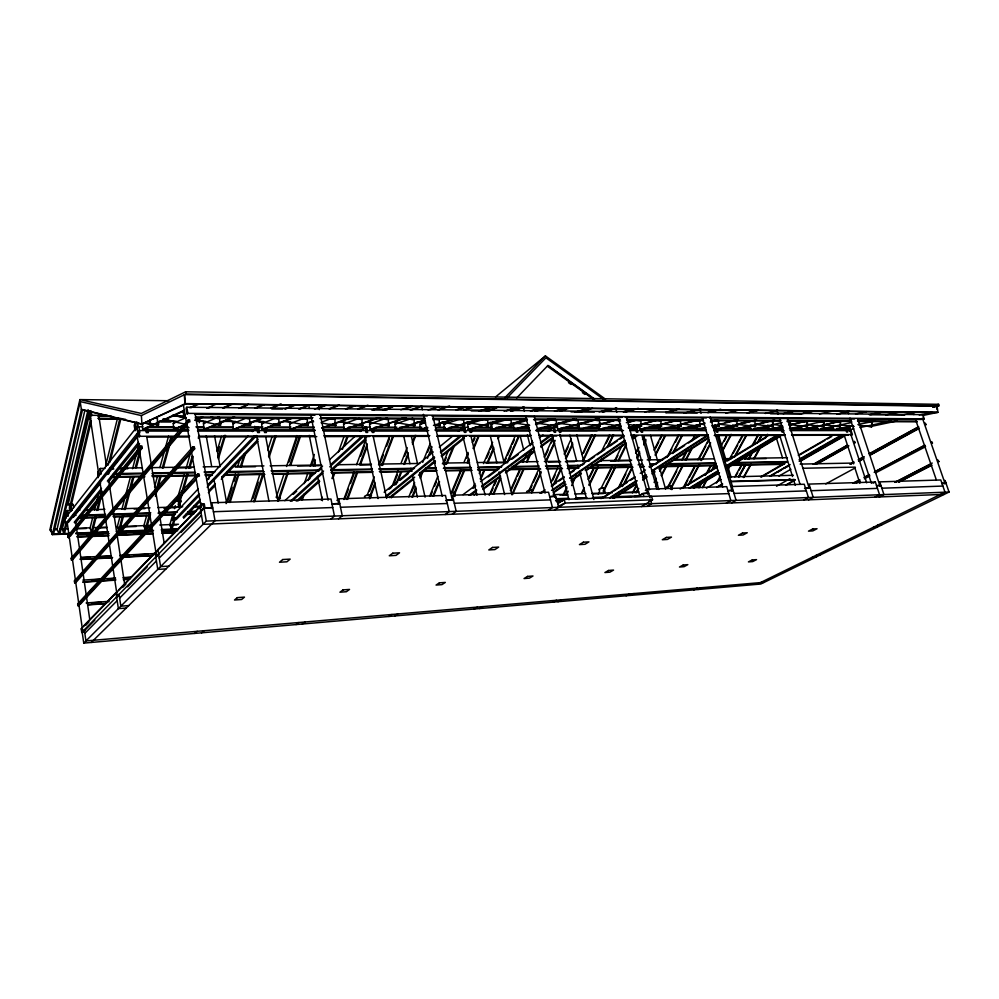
<?xml version="1.0" encoding="UTF-8"?>
<svg xmlns="http://www.w3.org/2000/svg" width="999" height="999" viewBox="0 0 999 999"><rect width="100%" height="100%" fill="white"/><g stroke="black" fill="none" stroke-linecap="round" stroke-linejoin="round"><path stroke-width="1.5" d="M158.616 422.465L158.554 425.012L157.318 425L157.467 418.631L154.458 417.944M220.879 422.053L220.791 425.162L219.618 425.149L219.792 418.943L210.739 417.07M250.786 422.165L250.687 425.224L249.55 425.224L249.738 419.105L245.167 418.194M279.92 422.277L279.82 425.299L278.709 425.299L278.908 419.255L272.777 418.069M308.329 422.377L308.216 425.362L307.13 425.362L307.342 419.393L299.8 417.994M336.014 422.49L335.901 425.437L334.84 425.424L335.065 419.53L327.497 418.181M363.012 422.589L362.899 425.499L361.875 425.499L362.1 419.667L352.997 418.094M389.36 422.689L389.235 425.562L388.236 425.562L388.474 419.805L377.847 418.019M415.072 422.777L414.947 425.624L413.961 425.624L414.21 419.942L402.073 417.957M433.266 419.105L439.323 420.067L439.073 425.674L440.035 425.686L440.159 422.877M464.66 422.964L464.535 425.736L463.598 425.736L463.848 420.192L456.168 419.006M488.598 423.052L488.461 425.799L487.537 425.799L487.812 420.317L480.144 419.155M511.975 423.139L511.838 425.849L510.939 425.849L511.213 420.429L502.06 419.081M557.155 423.314L557.005 425.961L556.156 425.961L556.443 420.666L547.377 419.38M570.629 419.717L578.296 420.779L578.009 426.011L578.846 426.011L578.983 423.389M600.337 423.476L600.187 426.061L599.375 426.061L599.662 420.879L592.782 419.842M620.429 423.551L620.279 426.111L621.078 426.111L599.575 423.251M641.67 423.626L641.52 426.161L640.734 426.161L641.033 421.091L633.329 420.079M661.675 423.701L661.513 426.211L660.751 426.211L661.051 421.191L653.421 420.217M674.5 420.517L680.656 421.291L680.344 426.248L681.093 426.261L681.256 423.776M693.743 420.629L699.849 421.391L699.525 426.298L700.262 426.298L700.424 423.851M714.035 420.929L718.643 421.491L718.318 426.348L719.043 426.348L719.193 423.913M732.417 421.016L737.05 421.578L736.725 426.386L737.424 426.386L737.587 423.988M736.388 424.175L754.757 426.436L755.082 421.678L750.499 421.128M754.757 426.436L755.444 426.436L755.606 424.051M755.506 424.425L772.427 426.473L772.751 421.765L773.426 421.765M772.427 426.473L773.101 426.473L773.263 424.125M790.746 421.853L790.084 421.853L789.747 426.511L790.409 426.523L790.634 423.414M789.922 424.575L806.73 426.561L807.055 421.94L807.716 421.94M806.73 426.561L807.379 426.561L807.604 423.476M806.505 424.625L823.376 426.598L823.713 422.028L824.35 422.028M823.376 426.598L824.237 423.551M840.671 422.102L839.709 426.635L840.559 423.613M859.053 425.312L871.44 426.71L872.377 422.265M871.44 426.71L872.264 423.751M79.895 399.6L49.95 529.545L50.387 530.719L80.195 401.586L141.383 415.584L185.814 394.043L938.848 405.856L938.66 404.333L185.664 391.783L141.334 413.449L79.895 399.6L168.594 400.724M69.468 533.916L52.348 534.64L81.394 409.565L80.195 401.586M53.571 534.053L82.542 409.578L141.296 423.813M84.778 410.776L57.093 529.108L58.879 533.828L88.099 409.627M88.899 411.151L59.965 533.778L59.078 531.418M66.858 523.701L64.698 532.779L63.611 532.817L62.263 529.283L66.558 511.126M67.982 505.082L89.448 414.298M63.611 532.817L66.121 522.227M69.368 508.616L90.921 417.832M70.105 510.089L91.346 420.854M92.695 517.569L90.047 528.171L91.446 531.655L92.52 531.618L96.316 516.483M94.593 510.002L96.104 503.946M96.853 500.924L98.751 493.356M105.557 466.096L117.283 419.168M91.446 531.655L95.255 516.52M96.766 510.477L101.711 490.796M108.167 465.072L119.555 419.667M97.84 510.439L100.887 498.339M101.648 495.304L102.41 492.282M110.015 462.025L120.667 419.667M123.664 515.521L119.705 530.481L118.669 530.531L117.22 527.085L119.967 516.608M121.94 509.115L130.207 477.684M132.567 468.706L136.114 455.232M136.9 452.247L138.861 444.755M118.669 530.531L122.615 515.559M124.201 509.577L128.147 494.617M128.946 491.62L132.892 476.66M135.265 467.682L139.61 451.223M125.25 509.54L129.995 491.595M130.794 488.611L133.953 476.635M136.326 467.669L140.285 452.709M150.449 514.41L146.291 529.383L145.28 529.42L143.781 526.011L146.678 515.521M154.52 487.062L157.417 476.573M159.89 467.582L168.569 436.113M145.28 529.42L149.425 514.448M155.232 493.481L160.202 475.512M162.275 468.032L168.082 447.065M168.918 444.068L170.991 436.588M155.432 496.453L157.093 490.459M157.917 487.475L161.239 475.499M163.324 468.019L169.967 444.068M170.792 441.071L172.04 436.588M175.337 517.807L172.303 528.296L171.304 528.334L169.768 524.962L172.752 514.597M174.463 508.666L175.312 505.706M176.598 501.261L184.291 474.587M186.001 468.668L190.697 452.372M199.238 422.739L200.087 419.767M172.053 520.429L173.351 515.934M171.304 528.334L174.338 517.844M178.247 504.358L180.844 495.367M181.718 492.37L186.925 474.375M188.661 468.381L192.133 456.393M178.384 507.317L182.73 492.345M183.591 489.348L187.937 474.363M189.673 468.369L193.157 456.381M198.364 438.411L199.238 435.414M200.087 507.629L201.423 503.171M208.566 479.433L209.902 474.987M217.033 451.248L221.491 436.413M218.032 451.236L219.368 446.79M217.794 457.604L224.5 435.377M218.344 459.078L225.499 435.377M226.099 503.621L235.389 473.901M237.712 466.471L240.497 457.554M227.984 500.624L232.168 487.25M234.028 481.318L235.427 476.86M229.133 502.485L237.974 474.288M240.309 466.87L244.505 453.509M230.095 502.46L238.948 474.275M241.283 466.858L245.479 453.496M251.086 501.386L260.14 473.451M267.757 449.925L272.053 436.688M252.972 498.414L258.229 482.255M253.721 501.735L262.799 473.826M268.531 456.206L275.212 435.651M254.658 501.698L263.748 473.813M269.006 457.667L276.174 435.651M276.161 497.44L284.066 473.863M286.538 466.496L296.928 435.564M288.961 462.062L297.365 437.025M277.872 500.699L287.287 472.752M289.76 465.397L299.675 435.976M278.796 500.661L288.212 472.727M290.697 465.384L300.612 435.976M304.233 483.628L307.767 473.426M310.302 466.133L314.335 454.47M311.713 464.66L313.236 460.289M301.536 499.675L302.56 496.728M308.204 480.519L310.764 473.151M313.324 465.771L315.384 459.877M302.435 499.65L304.483 493.756M309.615 479.021L311.676 473.126M314.235 465.759L315.272 462.812M321.253 500.162L322.302 497.24M338.499 451.935L344.255 435.851M331.93 478.546L334.028 472.714M342.407 449.375L347.115 436.251M332.817 478.533L334.915 472.702M344.343 446.453L348.014 436.251M343.781 499.45L353.908 471.965M356.568 464.735L365.634 440.147M344.655 499.425L348.376 489.31M350.512 483.516L354.245 473.401M360.639 456.056L364.373 445.929M346.753 499.438L357.03 471.665M359.727 464.348L367.295 443.881M347.627 499.413L357.904 471.64M360.602 464.335L367.095 446.803M367.058 495.616L374.2 476.76M379.145 463.711L389.585 436.138M369.543 491.246L373.401 481.093M380.544 462.237L383.291 454.995M386.601 446.291L389.348 439.048M369.43 497.302L374.937 482.829M381.543 465.472L392.545 436.526M369.73 498.726L375.237 484.253M382.392 465.447L393.406 436.526M392.058 486.351L398.201 470.566M400.999 463.386L407.142 447.589M394.568 482.03L397.352 474.85M404.632 456.193L406.306 451.885M395.766 484.727L400.861 471.678M403.696 464.423L408.241 452.809M412.2 442.657L415.035 435.402M391.496 497.764L392.632 494.867M398.301 480.357L401.698 471.653M404.545 464.41L407.942 455.706M412.475 444.093L415.884 435.389M408.878 496.94L414.635 482.529M422.689 462.362L430.157 443.631M411.426 492.594L414.298 485.389M427.535 452.272L429.258 447.952M411.913 497.127L415.946 487.075M419.967 477.023L421.69 472.714M427.447 458.341L432.055 446.853M412.724 497.102L416.183 488.486M420.217 478.434L423.089 471.253M429.42 455.457L431.73 449.712M429.67 496.291L437.837 476.323M443.081 463.486L448.339 450.649M430.469 496.266L432.217 491.995M434.553 486.288L436.301 482.005M444.468 462.05L446.228 457.767M432.854 496.203L438.761 481.793M445.866 464.498L453.558 445.766M433.653 496.178L439.572 481.768M447.265 463.049L454.37 445.754M451.348 492.544L460.939 469.642M463.936 462.487L468.131 452.46M472.327 442.445L474.725 436.725M452.734 491.096L461.126 471.066M466.521 458.179L468.319 453.883M473.713 441.009L474.912 438.149M453.271 495.566L464.06 469.88M467.057 462.749L468.856 458.466M473.051 448.476L478.446 435.639M454.058 495.541L464.847 469.867M467.844 462.737L469.043 459.89M473.851 448.476L479.245 435.639M473.176 487.699L474.987 483.454M479.245 473.526L480.457 470.691M483.491 463.598L492.594 442.345M486.688 457.929L489.123 452.26M490.334 449.425L492.157 445.167M480.182 478.908L483.878 470.317M486.95 463.161L493.718 447.415M480.956 478.896L484.64 470.304M487.724 463.149L493.881 448.838M498.189 438.811L499.413 435.951M489.223 495.354L496.078 479.707M503.546 462.624L515.372 435.576M490.596 493.906L493.094 488.224M494.33 485.377L496.203 481.106M504.295 462.612L506.168 458.341M507.417 455.494L511.151 446.965M512.4 444.118L514.26 439.847M493.056 494.055L500.524 477.035M507.367 461.438L518.581 435.914M493.806 494.03L500.661 478.446M508.129 461.426L519.343 435.914M510.339 490.521L519.78 469.38M522.927 462.325L525.449 456.693M530.481 445.417L532.367 441.183M511.076 490.497L516.108 479.22M517.37 476.411L519.892 470.766M511.813 494.605L523.289 468.981M526.473 461.863L529.67 454.745M512.549 494.58L524.038 468.956M527.222 461.85L530.419 454.732M528.708 491.096L539.023 468.444M544.18 457.105L552.572 438.698M529.433 491.071L532.017 485.414M533.304 482.579L537.175 474.088M545.566 455.681L548.139 450.025M551.361 442.944L552.659 440.122M531.343 492.594L541.021 471.441M545.529 461.575L555.194 440.422M532.067 492.569L541.096 472.839M546.253 461.563L554.632 443.231M551.148 482.117L557.654 468.094M564.16 454.07L571.328 438.636M552.509 480.694L555.107 475.087M565.534 452.659L568.131 447.053M552.497 486.438L560.963 468.281M565.509 458.491L572.677 443.131M554.52 483.628L561.675 468.256M566.233 458.491L572.739 444.518M559.552 502.397L560.889 499.575M562.887 495.354L566.883 486.9M582.205 454.483L591.533 434.752M563.586 495.329L566.92 488.286M583.578 453.071L592.245 434.752M566.246 495.392L568.244 491.183M572.24 482.767L574.225 478.558M582.879 460.314L594.867 435.052M571.603 485.551L576.261 475.736M582.917 461.7L595.566 435.052M581.393 493.369L584.078 487.787M588.111 479.408L593.481 468.231M601.548 451.486L609.602 434.727M582.08 493.344L584.09 489.16M589.472 477.997L594.168 468.219M606.268 443.094L609.627 436.113M588.798 485.077L597.527 466.995M606.917 447.54L612.961 435.027M589.485 485.052L598.214 466.983M600.899 461.426L602.247 458.653M607.617 447.527L613.661 435.027M598.226 494.193L599.587 491.421M600.936 488.661L611.775 466.521M614.485 460.989L622.602 444.38M606.356 478.958L611.763 467.894M615.159 460.976L617.869 455.444M603.121 491.208L614.772 467.457M618.206 460.477L625.749 445.117M603.796 491.183L615.459 467.445M618.881 460.464L626.435 445.104M618.281 487.874L628.671 467.008M635.589 453.096L638.349 447.54M642.507 439.185L643.893 436.413M620.329 485.064L625.874 473.951M636.937 451.698L639.023 447.527M622.414 486.513L632.092 467.132M636.925 457.442L639.697 451.91M643.843 443.606L645.916 439.448M624.462 483.728L632.754 467.12M636.9 458.816L639.672 453.284M643.818 444.98L645.891 440.834M632.404 492.882L636.588 484.615M642.17 473.576L644.255 469.443M649.138 459.802L650.524 457.043M654.008 450.149L661.675 434.99M634.452 490.109L636.538 485.964M655.356 448.763L658.841 441.87M660.239 439.123L661.638 436.363M636.001 492.644L638.111 488.474M655.044 455.094L664.922 435.614M636.65 492.632L638.761 488.461M642.994 480.107L644.405 477.335M655.694 455.082L665.571 435.614M654.083 482.442L656.218 478.284M659.777 471.353L661.912 467.195M666.895 457.492L678.271 435.314M668.244 456.093L671.803 449.163M675.361 442.232L678.92 435.302M655.456 486.588L657.579 482.455M661.126 475.561L666.096 465.909M672.489 453.496L681.718 435.576M656.093 486.575L657.504 483.816M661.775 475.549L666.745 465.896M673.838 452.11L682.367 435.576M667.557 487.487L679.008 465.497M681.867 460.002L686.875 450.387M691.895 440.771L694.755 435.277M668.181 487.462L676.773 470.979M683.216 458.628L686.076 453.134M693.244 439.398L694.667 436.65M670.366 488.848L682.504 465.609M685.364 460.139L691.795 447.839M671.703 487.462L683.129 465.596M685.988 460.127L692.419 447.839M682.866 488.361L694.392 466.57M697.989 459.752L708.778 439.323M684.203 486.975L687.799 480.169M689.248 477.447L695.004 466.558M699.325 458.391L705.806 446.128M707.242 443.406L708.678 440.684M688.011 485.327L698.938 464.71M701.123 460.589L710.601 442.719M689.36 483.928L699.562 464.697M702.472 459.203L710.489 444.093M698.751 487.637L700.948 483.516M705.356 475.299L710.501 465.709M720.779 446.528L726.66 435.564M699.35 487.612L700.823 484.877M708.166 471.178L711.101 465.696M724.325 441.046L726.535 436.938M702.322 487.587L706.718 479.408M711.113 471.241L714.772 464.423M722.839 449.438L730.893 434.453M702.934 487.562L707.329 479.395M712.449 469.855L715.384 464.41M722.714 450.786L731.505 434.453M716.458 483.079L720.142 476.286M729.732 458.628L742.282 435.527M730.331 458.616L731.805 455.894M733.278 453.184L737.712 445.03M739.185 442.32L742.881 435.527M727.684 469.018L729.183 466.271M734.402 456.68L746.353 434.752M727.534 470.367L730.519 464.897M735.002 456.668L746.952 434.752M734.864 476.873L741.633 464.56M744.642 459.09L746.153 456.356M752.172 445.429L758.191 434.49M736.201 475.487L737.712 472.752M739.21 470.017L741.47 465.921M745.229 459.09L746.74 456.356M752.759 445.417L758.029 435.851M738.473 476.848L745.217 464.622M748.226 459.19L751.972 452.385M757.217 442.882L761.725 434.727M739.023 476.548L745.029 465.659M748.788 458.853L752.547 452.06M758.553 441.171L761.563 435.726M739.06 476.835L745.803 464.61M748.813 459.178L752.559 452.385M758.566 441.521L762.312 434.727M743.293 477.497L750.749 464.048M753.733 458.653L760.451 446.541M764.934 438.474L767.17 434.428M743.868 477.485L751.335 464.036M754.32 458.653L761.038 446.541M766.27 437.125L767.756 434.428M91.521 411.351L91.558 416.084L90.759 410.839M67.52 510.514L67.745 516.296L67.52 510.514L72.19 510.364M105.007 468.381L100.337 468.444L99.75 469.193L100.574 474.587M65.534 523.801L137.8 432.642L139.835 432.642L138.911 426.923L136.875 426.923L64.798 518.681L65.534 523.801L67.37 523.738M70.642 503.721L71.179 510.851L70.617 506.893M68.332 522.514L136.938 436.276M73.464 517.182L100.687 483.029M107.48 474.5L137.612 436.688M188.724 430.569L138.849 430.557L139.773 436.288L139.111 437.125L138.424 432.829M74.213 522.302L101.498 488.374M107.343 481.106L138.524 442.32M75.062 523.439L101.436 490.746M108.279 482.267L139.548 443.531M69.318 537.45L68.219 537.499L67.969 535.776L140.747 446.103L141.97 446.091L142.283 448.014L70.305 536.238M73.938 529.757L78.796 523.776M80.744 521.391L82.68 519.005M85.602 515.409L87.537 513.024M109.89 485.539L117.67 475.974M119.618 473.576L121.553 471.191M124.475 467.607L126.411 465.209M68.219 537.499L141.059 448.027L140.747 446.103M186.813 407.23L186.039 408.154L187.1 414.298L187.887 413.374L186.813 407.23L922.789 414.622L924.25 418.831L923.113 419.468M71.166 558.254L188.312 419.805L189.61 419.805L189.96 421.865L188.674 421.865L71.416 559.989L71.166 558.254L72.278 558.191M92.333 534.54L94.343 532.167M103.372 521.528L105.37 519.155M114.398 508.516L116.396 506.156M130.444 489.585L132.442 487.225M141.471 476.585L143.481 474.213M152.497 463.573L154.508 461.201M163.536 450.561L165.534 448.189M168.544 444.642L170.554 442.282M174.563 437.55L176.573 435.177M179.583 431.63L181.581 429.27M185.589 424.538L187.6 422.177M186.95 425.399L72.527 559.927L71.416 559.989M74.401 580.956L193.007 446.74L194.305 446.74L194.668 448.826L75.762 582.642L74.65 582.704L74.401 580.956L75.512 580.881M78.609 577.385L82.742 572.714M84.815 570.379L87.912 566.883M103.409 549.388L105.469 547.052M110.639 541.221L113.736 537.724M115.797 535.389L117.87 533.054M133.367 515.559L135.427 513.224M139.56 508.566L143.694 503.896M145.754 501.56L147.827 499.225M164.348 480.569L166.421 478.234M170.542 473.563L173.651 470.067M176.748 466.57L178.809 464.235M74.65 582.704L193.369 448.826L194.668 448.826M77.66 603.883L197.765 474.026L199.063 474.001L199.438 476.111L198.127 476.136L77.922 605.669L77.66 603.883L78.784 603.808M78.359 603.521L78.609 605.294M89.336 592.419L93.556 587.874M96.716 584.452L99.888 581.031M112.55 567.37L118.881 560.539M127.323 551.436L130.482 548.014M134.703 543.456L137.874 540.047M149.475 527.522L151.586 525.237M165.297 510.439L167.407 508.166M172.69 502.472L174.8 500.187M187.462 486.525L191.683 481.98M80.095 604.445L196.266 479.52M177.772 501.023L178.247 500.511L179.308 506.818L180.32 506.78L179.683 500.487A3.946 1.261 -9.3 0 1 180.682 502.122M259.103 422.152L260.814 421.516M198.164 488.923L173.726 514.772L174.55 519.667L176.224 519.592L199.713 495.042M206.668 479.932L248.114 436.101M252.36 431.605L256.606 427.11L258.441 427.11L259.478 432.542L257.642 432.542L256.606 427.11M174.55 519.667L199.051 493.968M207.567 485.039L254.445 435.889M187.587 506.693L198.289 495.492M208.978 484.278L213.262 479.795M220.754 471.953L223.963 468.581M230.382 461.863L233.591 458.504M235.739 456.256L242.158 449.538M251.785 439.448L254.995 436.088M207.18 487.225L256.268 435.889M516.62 398.027L547.939 365.497L594.592 399.026M183.054 517.195L200.225 499.375M208.803 490.459L215.247 483.778M221.678 477.085L258.154 439.21M183.654 518.244L199.775 501.548M208.379 492.644L214.822 485.964M221.278 479.283L257.817 441.433M507.292 397.702L545.929 357.817L603.408 399.2M504.782 397.764L545.429 355.894L605.506 399.188M83.754 625.774L115.959 592.669L118.369 608.628L126.224 608.054M118.406 590.159L155.045 552.484L157.78 569.393L166.021 568.906M94.855 620.142L82.855 632.355L81.731 632.442L81.219 628.858L202.947 503.808L204.258 503.758L205.007 508.041M85.602 625.411L88.874 622.065M122.615 587.474L125.886 584.115M81.731 632.442L203.696 508.091L212.737 507.892M116.646 597.215L119.093 594.717M155.819 557.305L158.629 554.445M200.799 511.476L204.033 508.179L206.281 521.091L83.754 643.106L82.205 632.305M127.572 586.85L147.203 566.87M181.019 532.467L200.649 512.487M84.84 633.341L117.158 600.636M119.618 598.151L156.406 560.926M159.216 558.079L201.461 515.322M91.234 642.457L215.01 520.741L211.838 502.759L330.994 499.038L334.465 516.071L330.794 519.155M277.173 498.039L277.71 497.539L278.284 500.561M284.827 500.699L322.565 466.083M329.433 459.79L355.731 435.664M360.302 431.468L364.872 427.272L366.533 427.272L367.657 432.442L365.984 432.442L364.872 427.272M293.256 494.368L296.691 491.221M318.444 471.303L320.741 469.205M290.334 501.273L323.576 471.029M330.457 464.772L362.55 435.576M291.895 501.223L322.889 473.089M329.77 466.833L364.21 435.576M296.253 501.086L319.293 480.282M330.819 469.892L366.533 437.637M297.802 501.036L319.73 481.293M331.256 470.904L365.871 439.71M336.925 500.362L338.761 498.801L445.467 495.454L449.175 511.588L445.179 514.522M194.743 633.416L197.253 631.318M201.561 632.829L204.083 630.719M338.549 518.843L342.245 515.771L338.761 498.801M368.481 495.292L369.056 494.817L369.667 497.702M495.529 396.953L545.429 355.894M384.116 492.207L433.279 451.96M439.273 447.053L452.46 436.263M458.454 431.356L463.249 427.435L464.76 427.435L465.946 432.367L464.423 432.367L463.249 427.435M389.148 489.223L391.558 487.262M393.956 485.302L397.552 482.355M399.95 480.394L408.354 473.526M461.163 430.369L464.76 427.435M386.313 495.804L434.378 456.768M440.397 451.885L459.615 436.263M547.939 365.497L594.218 399.313M386.551 496.74L434.665 457.717M440.684 452.847L461.126 436.263M389.348 497.589L414.685 477.147M419.505 473.251L435.189 460.589M441.221 455.719L464.135 437.225M390.771 497.539L413.711 479.058M418.544 475.162L435.452 461.55M441.483 456.68L464.423 438.199M452.647 492.757L453.246 492.295L454.22 496.466M463.049 494.63L475.549 485.314M480.544 481.593L533.029 442.47M539.285 437.812L543.031 435.027M548.026 431.293L553.034 427.572L554.408 427.572L555.631 432.292L554.245 432.292L553.034 427.572M473.114 488.074L475.624 486.213M488.124 476.91L499.388 468.531M511.888 459.215L518.144 454.57M469.08 495.292L476.598 489.735M481.605 486.026L534.215 447.115M540.471 442.482L550.499 435.064M470.404 495.254L476.673 490.621M481.68 486.913L534.328 448.027M540.596 443.394L551.873 435.064M296.066 624.575L298.838 622.527M474.088 495.142L476.61 493.281M482.879 488.661L500.474 475.724M505.494 472.028L534.378 450.774M540.659 446.153L553.221 436.9M482.954 489.547L500.549 476.623M505.569 472.927L534.477 451.685M540.771 447.065L553.334 437.824M302.297 624.038L305.082 621.99M452.16 514.248L456.168 511.313L452.435 495.242L548.551 492.232L552.435 507.542L548.214 510.364M530.457 490.422L531.093 489.972L531.768 492.644M540.009 493.331L545.092 489.835M551.436 485.452L564.148 476.698M569.23 473.201L623.851 435.576M631.48 430.319L636.563 427.697L637.824 432.217L636.55 432.217L635.289 427.697M541.221 493.294L543.768 491.545M551.398 486.301L556.48 482.792M559.015 481.043L564.11 477.547M570.466 473.176L574.275 470.554M581.905 465.309L584.44 463.561M588.261 460.939L594.617 456.555M597.152 454.807L604.782 449.562M609.865 446.066L617.494 440.821M620.029 439.073L623.851 436.451M634.015 429.445L636.563 427.697M551.523 490.372L564.41 481.555M569.555 478.034L624.949 440.147M552.472 490.521L565.209 481.818M570.304 478.334L625.087 440.921M631.455 436.575L634.003 434.827M553.334 492.157L564.822 484.328M571.203 479.995L581.406 473.039M585.239 470.442L626.061 442.644M632.442 438.299L636.263 435.689M553.284 492.982L566.046 484.303M571.153 480.831L581.356 473.888M586.463 470.417L626.036 443.506M632.417 439.16L636.251 436.551M557.817 503.658L564.235 499.375L651.585 496.303L652.547 499.8L641.483 506.58M388.911 616.47L391.895 614.485M394.642 615.971L397.639 613.985M554.507 510.102L565.172 503.034L652.547 499.8L648.701 501.486M602.622 488.249L603.284 487.824L604.67 493.369M603.995 493.381L605.332 492.944L603.958 487.799M600.948 498.638L634.989 476.723M640.234 473.351L645.466 469.98M649.4 467.445L699.15 435.402M604.695 496.915L609.927 493.543M613.861 491.021L626.96 482.592M630.893 480.069L634.827 477.534M655.781 464.048L667.569 456.468M672.814 453.096L684.602 445.517M688.536 442.982L699.013 436.251M609.877 497.602L636.126 480.819M642.682 476.623L645.304 474.95M651.872 470.754L708.291 434.677M609.702 498.401L637.262 480.794M642.519 477.435L646.453 474.925M651.698 471.565L708.141 435.514M612.849 498.289L636.5 483.216M643.069 479.033L647.015 476.523M652.272 473.176L654.894 471.503M658.841 468.993L708.778 437.175M613.973 498.251L636.313 484.028M642.894 479.845L646.84 477.335M652.097 473.988L654.72 472.315M659.989 468.968L708.628 438.012M645.391 490.509L647.577 489.135L726.735 486.663L730.843 500.561L726.31 503.146M638.623 496.203L643.006 493.469L648.726 493.281M669.73 486.226L670.404 485.814L671.465 489.535M474.313 609.015L477.472 607.08M479.595 608.553L482.754 606.63M647.19 506.356L651.61 503.658L650.399 499.3M680.144 489.035L717.207 466.521M725.149 461.7L768.83 435.164M776.772 430.332L781.83 427.922L783.129 432.092L782.055 432.092L780.743 427.922M682.517 488.199L685.164 486.588M687.811 484.977L716.945 467.307M727.534 460.876L765.933 437.574M689.21 488.111L718.381 470.504M726.348 465.709L776.747 435.302M690.259 488.086L718.119 471.291M726.086 466.483L777.821 435.302M693.194 487.987L718.431 472.814M727.722 467.232L780.843 435.289M694.243 487.962L719.492 472.802M727.459 468.007L780.594 436.088M706.443 488.186L721.178 479.433M717.107 487.012L722.477 483.853M718.706 486.463L722.652 484.14M760.564 476.96L787.487 461.426M798.251 455.207L833.253 435.015M841.32 430.357L846.365 428.034L847.676 432.043L846.677 432.043L845.366 428.022M761.55 476.935L783.091 464.51M799.25 455.194L824.824 440.447M827.522 438.898L831.555 436.563M769.817 476.111L790.034 464.523M799.475 459.103L841.283 435.139M770.991 475.686L789.585 465.034M770.791 476.086L774.849 473.776M777.547 472.227L781.593 469.905M784.29 468.369L788.336 466.046M799.125 459.865L842.282 435.139M850.024 431.168L851.048 430.581L790.271 430.581M553.134 602.135L556.418 600.262M799.2 461.363L845.079 435.127M800.187 461.338L844.729 435.901M558.004 601.71L561.301 599.837M731.53 502.947L736.063 500.362L731.942 486.501L804.257 484.24L808.428 497.527L803.808 500.012M778.933 476.073L790.896 469.268M851.335 435.177L852.359 434.602L850.599 429.37M813.236 464.348L847.102 445.279M813.835 464.335L847.701 445.267M776.535 486.238L789.922 478.721M816.37 464.135L848.9 445.854M818.318 463.361L848.139 446.603M785.614 485.102L795.004 479.857M786.912 484.727L794.929 480.244M849.962 464.285L854.058 462.05M858.141 459.802L863.598 456.818M869.055 453.833L918.181 426.96M850.561 464.273L853.283 462.787M858.74 459.802L864.197 456.818M869.654 453.833L918.78 426.96M858.591 461.163L864.048 458.179M869.517 455.194L918.655 428.371M859.19 461.151L863.286 458.916M870.104 455.194L919.267 428.371M825.748 483.916L855.431 467.819M626.086 595.779L629.495 593.943M630.606 595.379L634.015 593.543M808.578 499.825L813.198 497.34L809.04 484.09L875.361 482.017L879.557 494.742L874.887 497.14M852.946 483.291L859.827 479.645M863.96 477.447L869.455 474.525M874.962 471.603L924.487 445.292M853.546 483.279L859.053 480.357M864.56 477.435L868.68 475.237M874.187 472.315L925.086 445.279M856.143 483.191L860.276 481.006M864.41 478.808L869.917 475.899M875.424 472.977L925.586 446.69M873.039 483.229L875.361 482.017M894.792 482.367L932.242 463.049M895.391 482.342L930.069 464.473M898.326 482.18L931.405 465.172M898.925 482.155L932.005 465.159M693.83 589.86L697.314 588.074M698.026 589.497L701.523 587.712M879.27 496.965L883.94 494.58L879.744 481.88L940.783 479.97L945.004 492.182L756.88 584.353M946.028 483.316L949.05 492.032L760.801 584.015L83.754 643.106M82.542 409.578L81.394 409.565L141.558 424.175L185.265 403.608L937.899 412.325L937.137 406.231L184.64 394.605L185.265 403.608M558.216 506.318L565.172 503.034L564.235 499.375M186.239 403.783L141.558 424.175M144.268 423.101L150.437 424.026L150.15 419.83M150.437 424.026L148.814 424.188M142.345 424.8L142.657 429.42L184.141 410.289M189.673 407.742L197.964 403.908M154.945 424.325L142.657 429.42M157.717 423.052L184.028 410.939M190.959 407.754L199.263 403.933M183.254 425.761L173.676 429.445L173.264 423.364L185.839 417.719M206.781 408.329L216.558 403.946M208.017 408.341L212.213 406.468M173.676 429.445L184.865 424.538M194.643 420.242L201.636 417.17M222.615 407.979L231.006 404.295M195.854 420.242L202.859 417.182M223.863 407.992L232.255 404.308M217.757 424.15L203.896 429.458L203.484 423.451L218.968 416.82M238.686 408.391L248.539 404.17M241.296 407.792L246.928 405.394M203.896 429.458L233.504 417.058M254.645 408.204L263.112 404.67M220.579 422.964L234.69 417.07M255.869 408.216L264.335 404.682M247.252 424.363L233.354 429.47L232.929 423.551L245.679 418.319M271.166 407.879L281.081 403.821M272.34 407.892L278.009 405.569M233.354 429.47L261.713 418.094M284.403 409.003L294.33 405.02M250.087 423.226L262.862 418.106M285.577 409.016L295.517 405.032M293.082 417.982L262.063 429.483L261.638 423.638L275.849 418.044M298.601 409.091L308.554 405.182M299.737 409.103L306.843 406.318M262.063 429.483L291.196 418.269M314.498 409.303L324.687 405.369M317.295 408.678L325.849 405.382M313.037 421.391L290.06 429.495L289.623 423.726L304.195 418.206M328.958 408.828L339.161 404.97M330.07 408.841L337.362 406.081M290.06 429.495L313.399 420.854M345.492 408.953L354.233 405.719M346.603 408.966L355.369 405.731M321.303 422.215L332.954 417.957M357.717 408.916L367.919 405.194M358.803 408.928L366.084 406.268M321.753 427.947L349.463 418.044M372.789 409.702L383.004 406.044M322.802 427.947L350.524 418.044M373.876 409.702L384.091 406.056M359.628 424.5L344.031 429.533L343.581 423.888L359.578 418.244M382.854 410.027L394.493 405.919M383.903 410.04L392.632 406.955M344.031 429.533L377.522 417.944M400.811 409.89L411.001 406.368M362.537 423.489L378.559 417.957M403.334 409.403L412.075 406.381M385.577 424.675L370.042 429.545L369.593 423.976L387 418.019M410.202 410.089L421.803 406.118M373.489 422.977L369.593 423.976M411.226 410.102L418.481 407.617M370.042 429.545L404.895 417.869M428.121 410.089L438.286 406.68M388.474 423.713L405.906 417.869M430.606 409.615L439.323 406.693M411.201 424.75L395.442 429.558L394.992 424.051L412.699 418.181M437.787 409.852L449.587 405.944M438.773 409.865L447.639 406.93M395.442 429.558L424.987 419.955M456.006 409.865L464.872 406.993M414.16 423.801L424.5 420.442M457.018 409.877L465.884 407.005M425.661 422.24L419.792 424.125L420.254 429.57L427.085 427.709M433.004 419.867L435.939 418.918M463.823 409.94L474.1 406.63M420.741 424.125L423.676 423.189M464.797 409.952L473.613 407.105M420.254 429.57L427.597 427.247M433.479 425.387L454.046 418.893M479.033 411.001L490.784 407.292M440.309 423.539L455.02 418.893M481.481 410.552L491.77 407.305M460.327 425L444.48 429.582L444.018 424.2L460.064 419.168M486.338 410.939L498.002 407.28M487.287 410.951L496.041 408.204M444.48 429.582L478.783 419.043M504.12 411.251L516.046 407.58M463.311 424.076L479.72 419.043M506.568 410.801L517.02 407.592M483.878 425.162L468.169 429.595L467.694 424.275L485.439 418.856M510.576 411.176L523.888 407.105M471.553 423.376L467.694 424.275M511.5 411.188L520.379 408.479M468.169 429.595L503.696 418.943M530.332 410.964L540.696 407.867M488.324 423.826L504.62 418.956M531.268 410.976L541.633 407.879M508.354 424.887L491.308 429.607L490.834 424.35L508.441 419.105M534.852 411.238L548.064 407.292M535.764 411.238L546.028 408.179M491.308 429.607L526.56 419.305M554.457 411.138L564.747 408.141M511.301 424.026L527.46 419.305M555.382 411.151L565.659 408.154M529.67 425.374L513.936 429.62L513.461 424.413L526.81 420.529M559.465 411.026L569.855 408.004M560.352 411.039L566.296 409.315M513.936 429.62L528.796 425.374M536.226 423.251L551.073 419.018M574.837 412.225L588.211 408.416M535.614 423.676L551.96 419.018M577.222 411.813L589.11 408.416M555.082 418.943L535.589 424.488L536.426 424.488M579.083 412.112L592.569 408.279M579.944 412.125L590.446 409.14M537.562 429.208L573.588 419.155M599.113 412.025L611.126 408.678M536.913 429.62L553.434 425.025M556.431 424.175L574.45 419.155M601.485 411.613L612 408.678M574.887 425.174L557.717 429.632L557.23 424.55L576.523 419.18M603.246 411.738L616.608 408.029M602.609 412.162L613.011 409.278M557.717 429.632L596.341 419.081M623.089 411.775L633.491 408.928M577.859 424.363L597.19 419.081M623.938 411.788L634.353 408.941M599.375 418.906L578.396 424.625L578.883 429.645L579.695 429.645M626.336 411.551L638.324 408.291M625.661 411.975L636.151 409.115M578.883 429.645L615.696 420.017M644.855 411.988L656.181 409.19M600.599 424.288L616.895 419.93M649.487 411.226L656.892 409.253M648.813 411.625L653.259 410.439M599.125 424.687L599.612 429.657L620.367 424.213M626.298 422.652L636.675 419.93M666.321 412.15L676.698 409.428M618.206 424.987L599.612 429.657M628.359 422.402L637.474 419.942M665.659 412.55L679.108 409.103M628.858 427.36L657.242 420.055M684.128 413.136L697.564 409.665M628.146 427.747L638.611 425.062M640.771 424.425L658.029 420.055M687.911 412.375L700.886 408.953M639.273 424.812L639.76 429.682L678.383 419.892M707.442 412.562L720.729 409.19M658.578 425.112L639.76 429.682M661.588 424.363L678.134 420.179M708.216 412.575L718.756 409.915M682.242 423.813L697.165 420.104M731.493 411.576L737.474 410.089M658.716 424.875L659.215 429.695L699.325 419.917M725.811 413.149L738.686 410.139M711.438 421.316L715.933 420.217M750.449 411.775L757.954 409.94M677.772 424.925L678.259 429.695L705.157 423.126M711.126 421.665L717.107 420.217M746.977 412.912L757.429 410.364M678.259 429.695L704.395 423.501M710.364 422.04L717.844 420.217M747.727 412.924L758.179 410.364M725.274 422.502L735.826 419.967M696.428 424.987L696.927 429.707L705.943 427.547M711.95 426.098L738.199 419.967M765.234 413.474L777.247 410.589M740.222 423.301L744.767 422.227M714.722 425.037L715.222 429.72L755.968 420.079M783.129 413.648L795.204 410.789M715.222 429.72L734.028 425.437M737.05 424.725L756.668 420.079M785.351 413.299L795.916 410.801M762.162 422.365L768.131 420.966M732.642 425.099L733.141 429.732L774.075 420.192M799.837 414.185L813.486 411.001M733.141 429.732L752.022 425.487M755.057 424.787L774.762 420.192M803.571 413.486L814.185 411.014M750.886 425.149L750.212 425.149L750.724 429.732L782.092 422.527M819.43 413.961L832.067 411.226M768.106 425.212L767.444 425.212L767.944 429.745L782.941 426.348M788.935 424.987L806.93 420.916M836.912 414.135L848.913 411.413M767.944 429.745L782.105 426.685M789.597 425L807.592 420.929M839.085 413.798L849.587 411.426M789.36 428.746L824.612 421.016M855.544 413.961L866.732 411.613M801.086 426.798L801.423 429.757L840.646 421.116M869.317 414.797L882.891 411.8M820.167 425.774L801.423 429.757M823.188 425.112L841.283 421.116M871.465 414.473L883.541 411.813M817.182 425.362L817.681 429.77L851.585 422.527M885.751 414.96L899.999 412M935.651 404.982L938.66 404.333M933.054 406.968L936.038 406.331M932.804 407.167L938.848 405.856M833.141 425.412L833.641 429.782L853.346 425.537M857.904 424.563L875.199 420.979M901.872 415.109L916.133 412.187M848.8 425.462L849.3 429.782L853.858 428.821M859.939 427.522L890.933 421.079M919.192 414.947L931.955 412.375M896.965 420.979L872.439 426.161M922.414 415.596L937.899 412.325M764.347 582.28L85.926 640.933L84.378 630.094L82.105 632.417L81.756 630.019M670.404 485.814L670.092 485.839A3.034 0.812 -15.6 0 0 666.633 486.975A3.034 0.812 -15.6 0 0 666.57 488.012L666.82 488.024M603.284 487.824L602.946 487.849A3.134 0.874 -14.9 0 0 599.4 489.023A3.134 0.874 -14.9 0 0 599.512 490.097L599.787 490.097M531.093 489.972L530.744 490.01A3.247 0.937 -14 0 0 527.36 491.071A3.247 0.937 -14 0 0 526.948 492.232M81.219 628.858L82.343 628.758M453.246 492.295L452.872 492.332A3.384 1.011 -13.1 0 0 450.362 492.969M369.056 494.817L368.656 494.842A3.546 1.086 -11.9 0 0 365.072 495.991A3.546 1.086 -11.9 0 0 365.06 497.227M178.247 500.511L177.772 500.549A3.946 1.261 -9.3 0 0 174.925 501.261M128.709 605.594L120.842 606.168L119.018 594.155M816.283 555.257L820.254 554.957M812.399 557.155L816.37 556.855M87.937 604.62L106.581 603.284M77.922 605.669L79.033 605.581M87.612 604.969L104.708 603.746M86.126 602.971L107.88 601.423M92.02 602.872L101.336 602.21M106.006 601.873L109.103 601.66M82.88 580.094L115.584 578.084M123.364 577.609L131.156 577.135M91.896 579.882L101.236 579.308M107.467 578.921L115.26 578.433M123.039 577.959L130.819 577.484M83.129 581.843L115.834 579.82M123.626 579.333L129.858 578.945M82.805 582.205L115.509 580.169M123.302 579.682L127.972 579.395M873.276 527.335L877.284 527.097M168.881 566.108L160.602 566.583L157.842 549.6L199.912 506.356L203.034 524.325L944.342 494.33M877.534 525.237L881.555 525.012M367.507 421.94L368.494 421.953M81.131 559.477L112.275 557.829M121.616 557.33L152.76 555.694M81.194 557.38L110.789 555.844M120.13 555.357L155.956 553.483M80.882 557.742L90.222 557.255M96.453 556.93L108.903 556.281M119.805 555.719L122.914 555.556M126.036 555.394L129.146 555.232M133.816 554.982L147.827 554.258M79.883 559.19L112.6 557.467M123.501 556.893L153.097 555.332M77.997 534.989L109.141 533.653M118.481 533.254L152.747 531.793M162.088 531.393L177.66 530.719M67.969 535.776L69.081 535.739M87.025 534.964L91.696 534.765M94.805 534.627L102.585 534.29M119.718 533.566L125.936 533.291M133.729 532.954L144.618 532.492M161.751 531.755L172.652 531.293M76.686 536.763L107.83 535.414M115.622 535.077L152.997 533.454M162.35 533.041L174.813 532.504M77.934 537.075L88.824 536.6M91.945 536.463L109.066 535.714M116.858 535.377L141.771 534.29M144.88 534.153L152.672 533.816M162.013 533.404L174.463 532.867M69.593 533.379L52.472 534.09L50.699 529.37M75.824 533.116L108.529 531.743M116.309 531.418L145.891 530.182M149.001 530.044L152.123 529.92M161.463 529.52L178.584 528.808M75.699 533.653L92.82 532.942M95.929 532.804L108.391 532.28M120.842 531.755L145.754 530.706M148.863 530.569L153.534 530.369M161.314 530.044L178.446 529.32M53.821 529.245L56.931 529.12M60.052 528.995L67.845 528.683M77.185 528.309L89.648 527.809M92.77 527.684L106.793 527.122M120.817 526.56L151.973 525.312M159.765 524.999L178.459 524.25M53.696 529.782L56.806 529.657M62.263 529.283L63.349 529.245M77.06 528.846L86.401 528.471M100.424 527.909L106.656 527.659M117.22 527.085L118.257 527.035M125.35 526.91L136.251 526.461M143.781 526.011L144.793 525.973M148.714 525.961L151.836 525.836M169.768 524.962L170.754 524.925M173.639 524.962L176.761 524.837M206.281 521.091L949.05 492.032M557.23 502.322L560.327 502.21M72.927 515.484L76.049 515.372M80.719 515.209L105.632 514.348M113.424 514.085L150.812 512.787M158.591 512.512L177.285 511.863M189.748 511.426L195.979 511.213M555.769 498.726L568.231 498.301M576.023 498.026L586.925 497.652M593.156 497.44L604.058 497.052M616.52 496.628L639.884 495.816M80.195 515.859L105.107 514.997M112.887 514.722L150.25 513.411M158.029 513.149L176.711 512.487M187.612 512.112L195.392 511.838M556.568 499.213L569.018 498.776M575.249 498.563L586.151 498.176M592.37 497.964L603.271 497.577M615.721 497.14L631.293 496.603M634.402 496.491L640.634 496.278M213.424 511.738L332.729 507.542M340.497 507.267L447.315 503.508M454.295 503.259L550.486 499.875M649.587 496.391L728.783 493.606M734.003 493.419L806.343 490.871M811.113 490.709L877.459 488.374M881.842 488.211L942.894 486.063M78.771 517.669L105.27 516.733M113.049 516.446L150.449 515.122M159.803 514.785L175.387 514.223M187.849 513.786L194.081 513.561M555.581 500.661L563.374 500.387M78.259 518.319L104.733 517.37M114.086 517.032L149.9 515.746M162.362 515.297L174.813 514.847M185.714 514.46L193.506 514.173M556.381 501.136L562.612 500.911M134.066 508.966L138.749 508.816M141.87 508.716L144.992 508.616M163.699 507.992L166.821 507.892M169.942 507.792L176.174 507.579M194.892 506.968L201.124 506.768M559.827 494.98L567.619 494.73M592.569 493.906L603.483 493.543M622.202 492.932L636.238 492.47M331.98 503.896L339.747 503.633M446.516 500.049L453.496 499.825M549.65 496.603L555.956 496.391L558.741 507.292M727.909 490.621L733.116 490.447M805.456 488.024L810.226 487.862M876.56 485.639L880.943 485.502M941.995 483.454L946.378 483.241L944.779 480.357L945.778 483.254M76.861 510.214L79.97 510.114M84.64 509.952L104.883 509.303M115.784 508.941L150.025 507.829M157.805 507.567L182.717 506.755M193.619 506.406L201.398 506.156M553.209 494.68L567.22 494.23M574.999 493.981L585.901 493.618M592.132 493.419L612.362 492.757M621.703 492.457L638.836 491.895M731.156 481.343L794.717 479.532M731.256 481.68L793.443 479.907M728.296 476.973L793.393 475.287M802.996 468.269L855.244 467.12M110.614 477.422L144.905 476.76M152.685 476.61L166.721 476.336M169.83 476.273L196.328 475.761M205.669 475.586L211.9 475.462M224.375 475.212L264.885 474.425M272.677 474.275L314.747 473.464M331.893 473.126L372.415 472.34M380.207 472.19L409.815 471.615M422.277 471.366L436.301 471.103M445.654 470.916L472.14 470.404M478.371 470.279L497.077 469.917M509.54 469.68L540.709 469.068M546.94 468.943L562.524 468.643M567.195 468.556L576.548 468.369M587.449 468.156L632.642 467.282M640.434 467.132L643.556 467.07M662.25 466.708L716.795 465.646M729.258 465.409L783.803 464.348M800.137 464.098L853.92 463.049M105.832 473.763L108.953 473.713M113.624 473.626L143.244 473.101M152.597 472.927L194.693 472.177M204.046 472.015L214.96 471.815M228.983 471.565L263.286 470.954M271.079 470.816L319.405 469.955M331.868 469.73L372.402 469.006M378.646 468.893L414.498 468.256M425.412 468.056L436.326 467.857M444.118 467.719L470.616 467.245M478.409 467.107L501.798 466.695M512.712 466.496L539.21 466.021M545.442 465.909L561.038 465.634M567.27 465.522L581.293 465.272M592.207 465.072L631.181 464.373M638.973 464.235L642.095 464.185M649.887 464.048L656.131 463.936M667.032 463.736L715.359 462.874M734.065 462.537L787.075 461.588M113.037 474.363L142.645 473.826M151.998 473.651L195.617 472.864M204.97 472.689L214.323 472.527M226.785 472.29L264.173 471.615M271.965 471.478L318.706 470.629M331.181 470.392L371.69 469.667M379.483 469.518L413.761 468.893M426.223 468.668L435.564 468.506M443.356 468.356L471.403 467.844M477.634 467.732L501.011 467.307M511.913 467.107L538.399 466.633M546.191 466.483L560.214 466.233M568.006 466.096L580.469 465.871M591.383 465.671L631.892 464.935M638.124 464.822L642.794 464.735M650.586 464.597L655.257 464.51M666.171 464.31L716.033 463.399M733.166 463.086L786.138 462.125M112.762 476.673L143.943 476.073M151.736 475.924L196.953 475.062M204.745 474.912L212.537 474.762M225.012 474.525L263.986 473.776M271.79 473.626L315.434 472.789M331.031 472.49L373.127 471.69M379.358 471.565L412.1 470.941M423.014 470.729L437.05 470.467M444.842 470.317L471.353 469.805M477.584 469.692L497.852 469.305M508.766 469.093L539.947 468.494M546.178 468.381L561.775 468.081M568.006 467.957L578.921 467.744M589.835 467.544L631.93 466.733M639.735 466.583L644.405 466.496M649.088 466.408L652.197 466.346M663.111 466.133L716.121 465.122M731.718 464.822L784.727 463.811M109.678 468.306L112.8 468.256M119.031 468.156L142.395 467.794M151.748 467.644L193.818 466.983M203.159 466.845L220.304 466.57M232.767 466.383L263.923 465.896M270.155 465.796L321.578 464.985M337.163 464.747L371.428 464.21M379.22 464.085L419.73 463.449M432.192 463.261L435.314 463.211M443.106 463.086L469.592 462.674M477.385 462.549L506.98 462.087M519.443 461.9L538.149 461.6M544.38 461.501L559.952 461.263M566.183 461.163L589.56 460.801M600.461 460.626L631.63 460.139M637.861 460.039L642.532 459.965M647.202 459.902L662.787 459.652M673.701 459.478L714.198 458.853M723.551 458.703L731.343 458.578M742.245 458.416L787.437 457.704M110.652 469.018L113.774 468.968M120.005 468.868L127.785 468.743M172.952 468.019L191.633 467.732M235.24 467.033L255.482 466.708M297.527 466.034L319.33 465.696M359.815 465.047L370.716 464.872M378.509 464.747L383.179 464.672M442.345 463.736L447.028 463.661M485.951 463.037L507.754 462.687M548.239 462.038L560.701 461.838M565.372 461.763L574.712 461.625M610.539 461.051L630.781 460.726M674.375 460.027L702.409 459.59M744.455 458.916L766.258 458.566M141.059 448.027L142.283 448.014M139.773 436.288L189.673 436.176M199.026 436.151L314.41 435.876M323.776 435.851L429.807 435.601M437.599 435.589L531.156 435.364M538.948 435.339L623.151 435.139M630.943 435.127L707.354 434.94M715.147 434.927L785.314 434.752M791.558 434.74L852.359 434.602M146.903 437.1L188.986 436.988M198.339 436.963L316.783 436.638M324.575 436.613L369.767 436.488M372.889 436.488L428.996 436.326M436.788 436.313L466.396 436.226M469.518 436.226L530.294 436.051M539.647 436.026L556.78 435.989M559.902 435.976L623.801 435.801M631.593 435.776L637.824 435.764M642.507 435.751L707.954 435.576M714.198 435.552L784.327 435.364M792.12 435.339L848.226 435.189M620.679 429.67L619.904 429.67L619.405 424.75M659.215 429.695L659.952 429.695L659.59 426.073M696.927 429.707L697.639 429.707M750.724 429.732L751.398 429.732M146.641 429.932L188.711 429.945M198.052 429.945L255.719 429.97M265.06 429.97L314.922 429.982M322.714 429.982L363.236 429.995M372.577 430.007L427.122 430.02M434.915 430.02L461.401 430.032M470.754 430.032L529.97 430.045M536.201 430.057L550.224 430.057M559.577 430.057L621.902 430.082M629.695 430.082L632.817 430.082M642.157 430.082L706.056 430.107M716.957 430.107L777.734 430.119M790.197 430.132L843.181 430.144M198.064 430.569L314.947 430.569M322.739 430.569L428.708 430.569M436.501 430.569L530.007 430.581M536.251 430.581L623.513 430.581M629.745 430.581L706.118 430.581M713.91 430.581L784.028 430.581M147.565 430.769L188.137 430.756M197.502 430.756L253.696 430.756M264.623 430.756L314.573 430.756M323.938 430.756L361.401 430.756M373.888 430.756L426.96 430.744M436.326 430.744L459.74 430.744M470.666 430.744L529.982 430.744M536.226 430.744L550.274 430.744M559.64 430.744L597.09 430.744M851.485 432.043L850.486 432.043L849.162 428.034M142.907 426.76L138.224 426.748L137.537 422.477M147.577 426.773L174.063 426.81M178.734 426.823L181.855 426.823M184.965 426.823L188.087 426.835M195.866 426.848L203.659 426.86M209.89 426.873L233.254 426.91M239.485 426.923L262.862 426.96M269.093 426.96L290.896 426.998M297.128 427.01L314.273 427.035M325.174 427.06L343.868 427.085M348.539 427.097L370.354 427.135M375.025 427.135L396.828 427.172M399.95 427.185L421.765 427.21M435.776 427.235L445.129 427.26M449.8 427.26L468.494 427.297M474.725 427.297L491.858 427.335M496.54 427.335L513.673 427.36M519.905 427.372L529.245 427.397M541.72 427.41L557.292 427.435M563.523 427.447L579.108 427.472M585.339 427.485L599.35 427.51M605.581 427.522L619.605 427.535M628.958 427.56L639.86 427.572M646.091 427.584L660.114 427.609M666.345 427.609L678.808 427.634M685.039 427.647L697.502 427.672M713.074 427.697L716.196 427.697M722.427 427.709L733.328 427.722M741.121 427.734L750.461 427.759M758.253 427.772L769.155 427.784M775.386 427.797L783.179 427.809M792.532 427.822L801.872 427.834M809.665 427.847L817.457 427.859M825.249 427.872L833.029 427.884M842.382 427.909L850.174 427.922M146.928 427.609L189.061 427.659M196.865 427.672L204.67 427.672M207.792 427.684L232.755 427.709M237.437 427.722L262.412 427.747M265.534 427.759L290.497 427.784M293.619 427.797L313.898 427.822M321.703 427.822L343.556 427.859M349.8 427.859L366.958 427.884M374.762 427.897L396.603 427.922M399.725 427.922L421.578 427.959M424.7 427.959L427.822 427.959M435.626 427.972L444.98 427.984M449.662 427.997L465.272 428.009M474.637 428.022L491.795 428.047M496.478 428.047L529.245 428.096M538.611 428.109L552.659 428.121M560.464 428.134L599.475 428.184M602.597 428.184L619.755 428.209M629.12 428.221L636.925 428.234M643.169 428.234L705.581 428.321M714.947 428.334L750.836 428.384M753.958 428.384L768.006 428.396M771.128 428.409L780.481 428.421M789.847 428.434L802.334 428.446M805.456 428.446L817.931 428.459M821.053 428.471L833.541 428.484M836.663 428.484L849.15 428.509M161.601 421.99L170.954 422.015M173.264 423.364L174.45 423.364M203.484 423.451L204.633 423.464M232.929 423.551L234.053 423.551M261.638 423.638L262.725 423.638M289.623 423.726L290.697 423.726M343.581 423.888L344.605 423.888M394.992 424.051L395.954 424.051M444.018 424.2L444.942 424.2M490.834 424.35L491.72 424.35L491.958 426.973M513.461 424.413L514.323 424.425M557.23 424.55L558.054 424.55M143.182 424.001L141.933 424.001L141.383 415.584M195.092 417.857L312.075 418.506M319.867 418.544L424.375 419.118M433.728 419.168L527.31 419.68M533.553 419.717L619.33 420.192M627.135 420.229L703.558 420.654M711.35 420.704L779.982 421.079M787.774 421.116L851.722 421.466M857.966 421.503L917.232 421.828M97.79 418.319L121.191 418.444M98.789 419.105L125.3 419.243M162.725 419.418L167.407 419.443M159.153 421.141L176.311 421.203M196.603 421.291L205.969 421.328M221.566 421.391L235.614 421.441M252.772 421.516L263.699 421.553M282.43 421.628L290.222 421.665M310.514 421.753L313.636 421.765M338.599 421.865L346.228 422.502M366.683 421.978L369.805 421.99M393.219 422.077L397.889 422.102M416.62 422.177L422.864 422.202M441.583 422.277L447.827 422.302M466.558 422.377L471.228 422.39M489.96 422.465L493.081 422.477M194.905 414.36L314.972 415.197M319.655 415.234L427.247 415.984M431.918 416.021L622.165 417.357M625.274 417.37L706.368 417.944M709.477 417.969L854.495 418.981M857.617 419.006L921.553 419.455M92.12 415.297L107.717 415.397M172.552 415.784L185.015 415.871M97.79 416.121L111.826 416.208M195.866 416.945L312.899 417.632M320.704 417.682L425.262 418.294M433.054 418.344L526.685 418.893M534.49 418.943L620.317 419.455M626.56 419.48L703.021 419.942M710.826 419.98L781.043 420.392M787.287 420.429L851.26 420.816M857.504 420.854L916.807 421.203M187.887 413.374L924.25 418.831M271.753 408.978L282.667 409.091M371.503 409.94L387.088 410.089M471.241 410.901L489.947 411.089M570.991 411.863L594.368 412.1M666.058 412.787L697.227 413.087M770.479 413.798L801.648 414.098M870.216 414.76L904.507 415.084M937.399 412.437L184.927 403.758L184.303 394.767M71.591 510.327L70.492 510.352L69.031 503.796A4.221 1.349 -7.7 0 0 66.059 504.545M531.818 489.96L532.117 489.96A3.247 0.937 -14 0 1 532.917 490.472M836.975 421.765L840.047 422.102M865.846 426.011L872.04 426.71M819.13 421.503L823.713 422.028M840.284 424.912L854.182 426.498M802.422 421.403L807.055 421.94M824.312 424.862L840.334 426.635M787 421.491L790.084 421.853M817.881 425.886L824.013 426.598M766.62 421.041L772.751 421.765M801.273 425.836L807.379 426.561M772.751 424.475L782.017 425.586M766.957 425.724L773.101 426.473M749.325 425.686L755.444 426.436M718.169 424.076L737.424 426.386M699.874 424.001L704.482 424.587M712.175 425.562L719.043 426.348M681.193 423.938L700.262 426.298M661.837 423.826L681.093 426.261M653.858 425.187L661.513 426.211M613.174 420.005L620.579 420.991M642.382 423.763L660.751 426.211M633.791 425.112L641.52 426.161M628.383 424.488L640.734 426.161M592.494 424.975L600.187 426.061M579.37 423.251L599.375 426.061M558.191 423.164L578.846 426.011M523.626 419.043L526.61 419.468M550.973 425.075L557.005 425.961M536.538 423.089L556.156 425.961M514.398 423.002L529.333 425.237M490.459 422.577L493.518 423.052M507.255 425.149L511.838 425.849M489.572 422.577L510.939 425.849M466.995 422.427L471.59 423.151M483.866 425.075L488.461 425.799M466.096 422.427L487.537 425.799M442.994 422.277L447.614 423.027M459.915 425L464.535 425.736M442.07 422.277L463.598 425.736M407.604 418.706L410.639 419.205M417.894 422.177L425.449 423.426M434.54 424.925L440.035 425.686M393.718 422.028L398.264 422.789M411.913 425.112L414.947 425.624M392.744 422.015L413.961 425.624M368.007 421.853L372.552 422.652M384.69 424.762L389.235 425.562M367.02 421.853L388.236 425.562M356.843 424.4L362.899 425.499M340.671 421.678L361.875 425.499M329.857 424.313L335.901 425.437M321.253 422.902L334.84 425.424M302.197 424.2L308.216 425.362M284.565 421.016L307.13 425.362M273.701 424.076L279.82 425.299M258.853 421.328L278.709 425.299M226.386 420.179L235.502 422.077M244.618 423.963L249.176 424.912M225.275 420.179L249.55 425.224M196.703 419.942L205.732 421.903M216.271 424.175L219.28 424.825M176.798 415.884L185.04 417.657M195.554 419.942L219.618 425.149M172.627 415.222L186.064 418.144M164.211 419.23L176.386 421.978M163.037 419.218L185.839 424.388M154.046 423.938L158.554 425.012M149.813 423.226L157.318 425M145.604 423.126L148.576 423.838M547.377 366.208L593.506 399.338M568.443 382.605L570.978 384.428M582.392 392.619L584.927 394.443M50.574 529.907L52.348 534.64M922.389 418.032L945.017 483.404M912.849 411.7L913.848 414.597M915.846 420.404L936.325 479.895M857.791 418.868L879.932 485.789M847.539 410.689L848.513 413.661M849.974 418.106L871.44 483.329M848.725 427.984L849.699 430.956M850.673 433.916L866.707 482.829M844.38 435.739L853.571 463.898M855.019 468.344L859.852 483.154M787.125 417.982L809.178 488.161M776.76 409.852L778.159 414.31M779.557 418.781L800.037 484.29M779.67 435.277L792.519 476.523M793.431 479.47L795.266 485.364M776.56 438.611L782.567 457.992M716.97 429.27L717.831 432.155L716.67 432.155L715.384 427.822M718.368 434.503L725.861 459.69M727.622 465.621L731.143 477.472M717.032 434.565L732.517 486.725M710.189 417.058L732.042 490.759M699.737 408.928L701.036 413.349M702.334 417.769L722.739 487.037M671.39 487.037L672.09 489.51M650.461 435.377L657.592 460.739M659.278 466.708L665.571 489.098M643.756 435.739L650.424 459.615M653.346 470.054L658.778 489.448M641.795 429.208L642.632 432.217L641.37 432.217L640.421 428.833M642.007 435.539L656.992 489.21M634.24 434.602L649.537 489.76M647.577 489.135L649.962 497.727M626.548 417.557L647.602 493.606M643.006 493.469L643.831 496.441M615.571 407.929L616.795 412.4M618.031 416.87L639.747 495.879A4.096 1.086 -15.3 0 1 643.681 493.618A4.096 1.086 -15.3 0 1 647.602 493.893M576.773 434.765L583.541 460.389M585.926 469.43L593.893 499.562M569.88 435.189L576.61 460.801M577.797 465.322L578.583 468.331M579.37 471.353L586.488 498.464M559.964 428.758L560.876 432.28L559.502 432.28L558.578 428.758M559.815 434.378L576.673 499.163M550.299 427.485L551.073 430.494M552.247 435.015L568.98 499.775M534.265 416.333L554.795 496.728M523.239 406.818L524.388 411.363M525.536 415.896L545.079 493.056M527.372 434.865L530.107 445.691M531.168 449.912L531.93 452.922M520.354 436.625L523.751 450.187M497.49 435.714L504.17 462.887M506.018 470.442L511.95 494.592M490.222 435.626L496.865 462.824M499.075 471.903L504.607 494.567M470.791 428.671L471.678 432.355L470.167 432.355L469.28 428.671M471.029 436.388L485.089 495.129M460.826 427.422L461.538 430.444M462.974 436.476L476.935 495.279M454.358 493.668L454.995 496.441M432.767 415.596L452.435 500.499M421.653 406.743L422.352 409.777M423.401 414.323L442.207 496.291M411.376 436.388L417.532 463.736M419.592 472.839L425.075 497.14M403.783 436.363L409.902 463.723M410.926 468.281L411.613 471.328M412.624 475.886L417.395 497.165M373.102 428.571L373.951 432.442L372.29 432.442L371.453 428.571M373.127 435.939L386.65 498.376M364.66 436.088L378.072 498.576M369.905 494.792L370.517 497.677M318.656 406.593L319.293 409.64M320.542 415.746L338.736 504.345M308.828 405.382L309.453 408.441M310.689 414.56L328.084 500.199M309.24 435.352L315.384 465.759M317.532 476.411L322.44 500.736M265.634 428.471L266.421 432.53L264.598 432.53L263.811 428.471M265.697 436.813L277.984 500.949M259.178 418.718L259.715 421.503M254.757 426.323L255.332 429.383M256.493 435.502L268.956 501.236M214.56 435.776L220.042 466.296M221.965 476.973L226.636 502.909M206.231 435.876L211.663 466.433M213.836 478.646L218.182 503.084M195.142 414.098L211.8 508.641M188.312 419.805L188.674 421.865M193.007 446.74L193.369 448.826M197.765 474.026L198.127 476.136M202.947 503.808L203.696 508.091M183.429 405.382L201.199 507.679M179.196 503.508L179.832 507.292M178.409 504.807L178.833 507.317M147.402 426.935L148.339 432.629L146.329 432.629L145.617 428.359M146.728 436.613L159.578 515.034M160.077 518.106L164.111 542.719M136.651 421.89L137.575 427.597M136.875 426.923L137.8 432.642M134.865 422.09L136.101 429.72M136.838 434.29L156.568 556.293M135.502 428.509L134.803 424.25L134.153 425.087L135.077 430.769M98.938 416.695L106.493 465.896M108.616 479.745L109.316 484.353M109.79 487.425L120.417 556.618M120.891 559.69L124.663 584.29M100.337 468.444L101.161 473.851M89.261 411.388L99.063 476.123M99.763 480.744L117.27 596.341M98.526 475.599L97.914 471.553L98.152 477.672M73.164 504.67L73.614 507.742M75.599 521.515L82.68 570.529M83.129 573.588L89.76 619.53M69.505 506.93L69.893 509.565M65.459 510.264L66.334 516.408M67.208 522.552L82.742 631.53M66.309 518.119L65.584 512.999L65.622 517.494M82.08 629.695L82.43 632.08M936.65 406.331L937.025 409.378M849.4 425.462L849.737 428.346M768.281 426.723L768.606 429.745M733.503 426.648L733.828 429.732M715.421 425.05L715.921 429.72M678.496 424.925L678.995 429.695M185.664 391.783L185.814 394.043M149.013 421.228L149.188 424.013M941.92 483.703A3.559 0.749 -17.5 0 1 944.879 483.841M876.523 485.901A3.671 0.812 -17.1 0 1 879.782 486.051M848.513 411.138A3.609 0.987 -17.9 0 1 847.976 411.076M804.532 488.586A3.796 0.899 -16.7 0 1 809.04 487.962M777.909 410.314A3.721 1.086 -17.3 0 1 776.922 410.102M727.984 490.896A3.934 0.987 -16 0 1 731.98 491.046M701.048 409.415A3.859 1.199 -16.5 0 1 699.949 409.19M617.107 408.441A4.008 1.311 -15.6 0 1 615.846 408.191M549.887 496.89A4.283 1.199 -14.3 0 1 554.857 497.04M524.2 407.292A4.196 1.449 -14.3 0 1 523.601 407.105M445.791 500.724A4.52 1.324 -13 0 1 451.835 499.937M333.654 503.908A4.808 1.474 -11.5 0 1 338.486 504.008M201.736 510.726A5.17 1.623 -9.7 0 1 203.509 508.916M204.645 508.516A5.17 1.623 -9.7 0 1 210.714 508.029M117.383 596.64A4.583 1.211 -9.4 0 1 118.731 595.267M156.643 556.655A4.858 1.386 -9.5 0 1 158.192 555.082M671.84 486.063A3.034 0.812 -15.6 0 1 671.827 486.288M454.882 492.395A3.384 1.011 -13.1 0 1 454.882 493.431M371.253 495.092A3.546 1.086 -11.9 0 1 371.054 495.979M279.021 497.527A3.721 1.174 -10.7 0 1 280.12 498.738M83.279 631.992A4.333 1.061 -9.4 0 1 84.965 630.269M71.129 503.733A4.221 1.349 -7.7 0 1 72.577 505.419M89.198 413.049L89.423 419.068L89.198 413.049M68.644 535.389L68.581 537.487L68.644 535.389M183.878 410.751L183.117 411.675L184.178 417.794L184.94 416.883L183.878 410.751M71.853 557.867L71.791 559.964L71.853 557.867M75.087 580.569L75.025 582.679L75.087 580.569M237.337 597.639L234.515 600.012L241.621 599.487L244.468 597.115L237.337 597.639M282.705 559.54L279.495 562.237L286.925 561.8L290.16 559.115L282.705 559.54M343.044 589.897L339.935 592.195L346.403 591.72L349.538 589.422L343.044 589.897M392.794 553.196L389.285 555.781L396.004 555.382L399.525 552.809L392.794 553.196M439.385 582.854L436.063 585.064L441.97 584.627L445.317 582.417L439.385 582.854M492.544 547.44L488.798 549.937L494.905 549.575L498.663 547.09L492.544 547.44M527.559 576.398L524.05 578.546L529.47 578.134L532.991 575.998L527.559 576.398M583.354 542.207L579.432 544.605L585.002 544.28L588.935 541.883L583.354 542.207M608.553 570.466L604.907 572.539L609.902 572.177L613.548 570.092L608.553 570.466M666.37 537.412L662.312 539.735L667.419 539.435L671.478 537.125L666.37 537.412M683.216 564.997L679.47 567.02L684.078 566.67L687.824 564.66L683.216 564.997M742.544 533.029L738.398 535.264L743.094 534.989L747.252 532.754L742.544 533.029M752.259 559.939L748.426 561.9L752.697 561.588L756.53 559.627L752.259 559.939M812.711 528.983L808.491 531.143L812.824 530.881L817.045 528.733L812.711 528.983M938.898 461.613L937.799 460.189L938.898 461.613M932.467 443.044L931.368 441.633L932.467 443.044M854.482 441.458L854.919 442.807L854.482 441.458M926.085 424.637L924.999 423.226L926.085 424.637M526.498 455.382A3.659 1.149 -14.1 0 0 532.005 453.209A3.659 1.149 -14.1 0 0 526.823 453.271A3.659 1.149 -14.1 0 0 526.498 455.382"/></g></svg>
